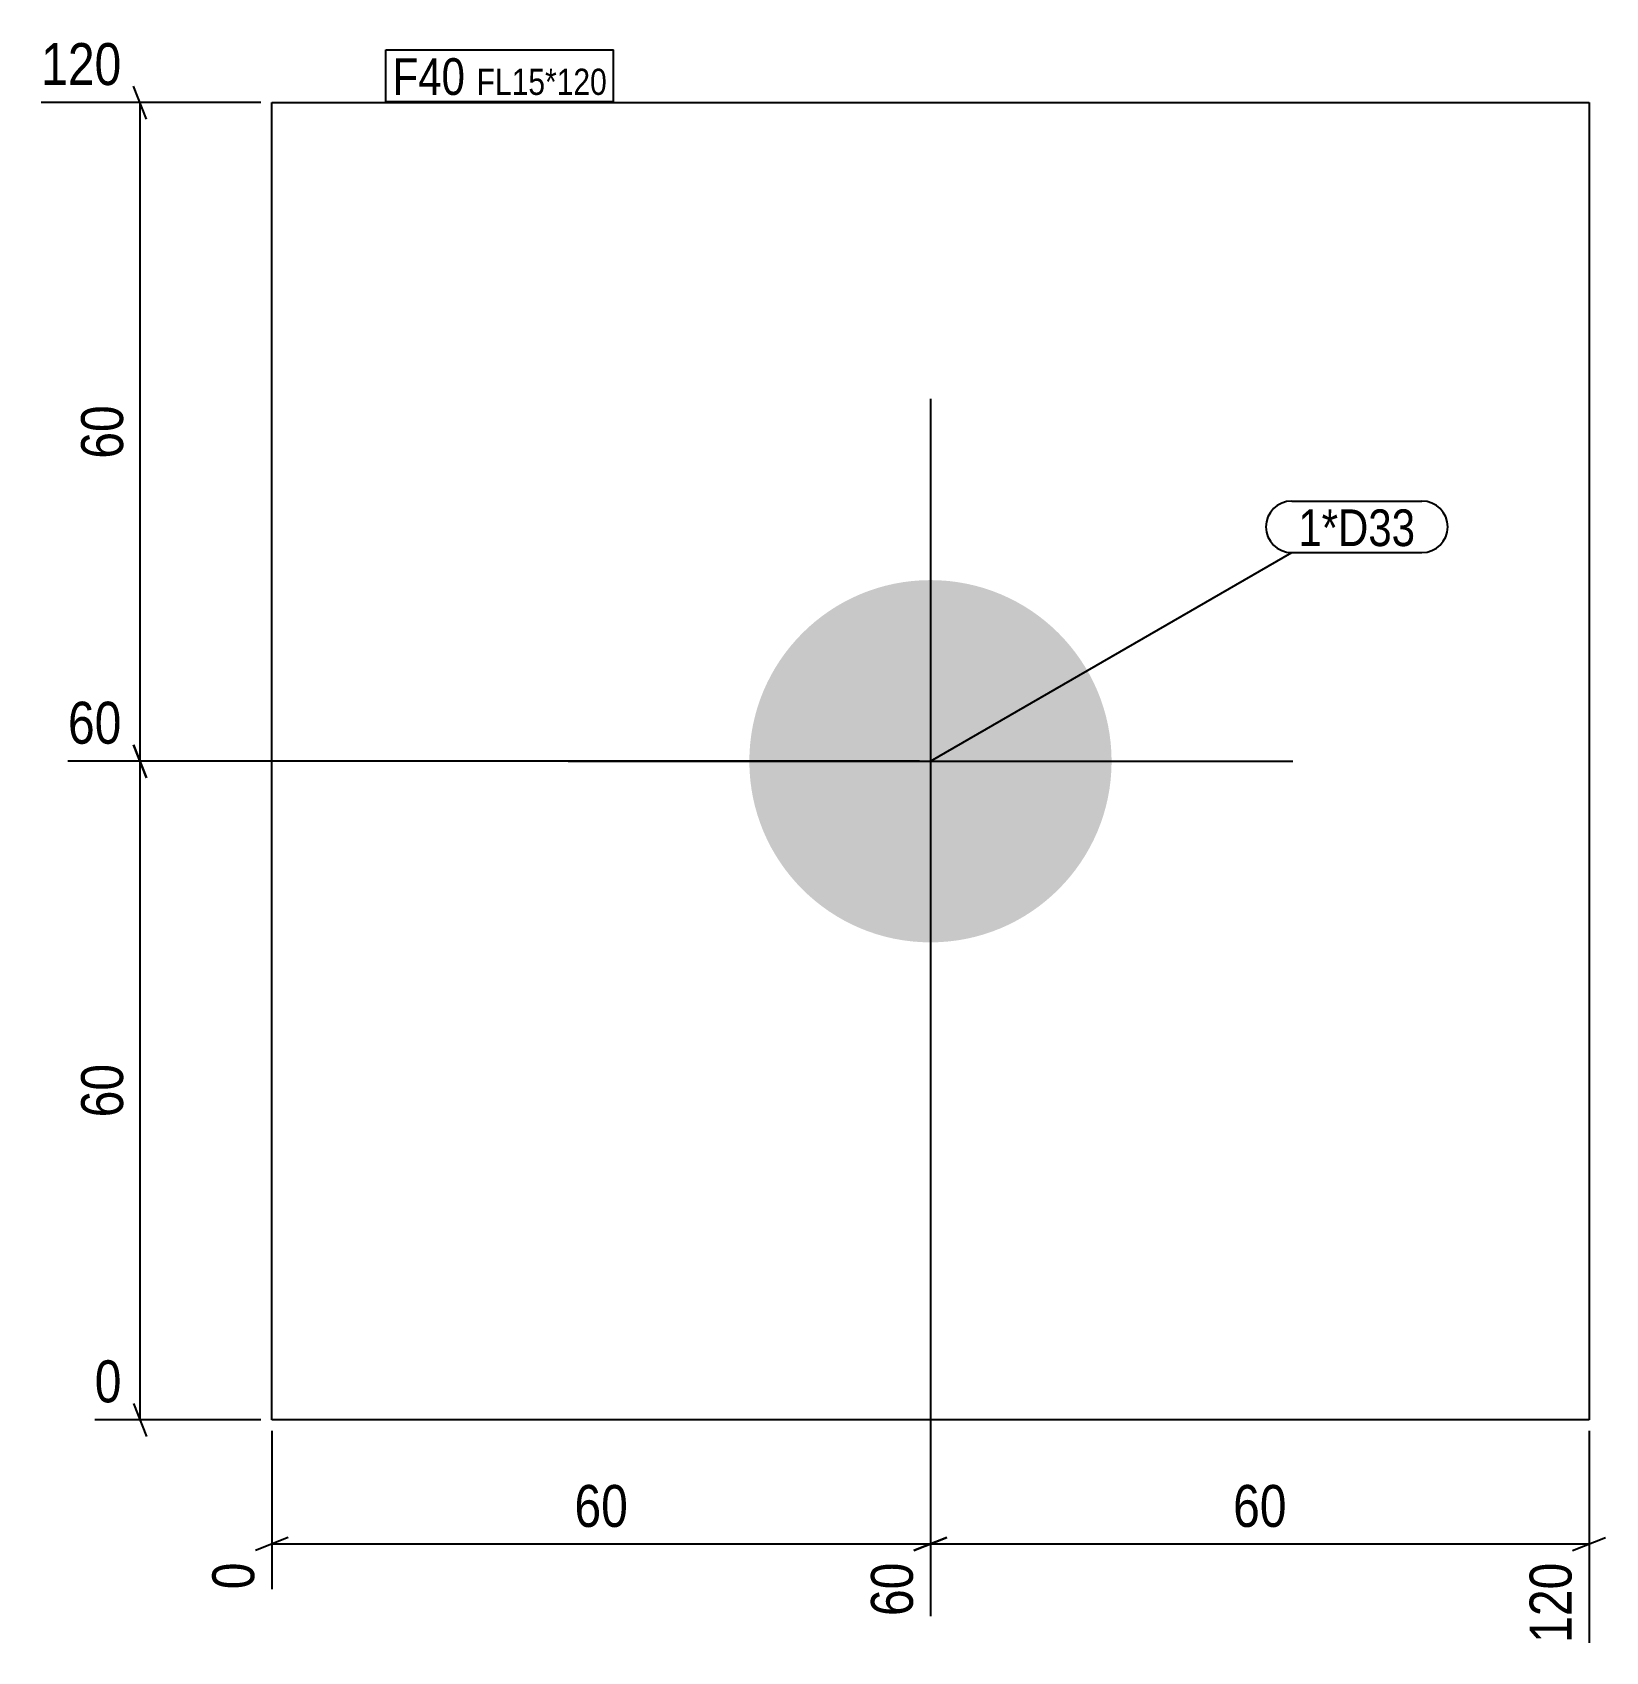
# Model space of a CAD drawing. Header units: millimetres. Extents: x 2 to 146, y 2 to 150.
import ezdxf

# ---------------------------------------------------------------- set-up
doc = ezdxf.new("R2010")
doc.units = ezdxf.units.MM
for name, color, linetype in [('MÅLSÆTNING', 7, 'Continuous'), ('STÅL', 7, 'Continuous'), ('TEKST', 7, 'Continuous')]:
    doc.layers.add(name, color=color, linetype=linetype)
doc.styles.add('Arial Narrow', font='ARIALN.TTF', dxfattribs={"height": 0.2})

msp = doc.modelspace()

# ---------------------------------------------------------------- hatches: boundary and pattern name
at = {"layer": 'STÅL', "linetype": 'Continuous'}
msp.add_hatch(color=3, dxfattribs=at).paths.add_polyline_path([(100.51, 83.31, -1), (67.51, 83.31, -1)])

# ---------------------------------------------------------------- linework, layer by layer
at = {"layer": 'MÅLSÆTNING', "color": 7, "linetype": 'Continuous'}
for p, q in [((12.61, 141.81), (11.41, 144.81)), ((23.01, 143.31), (3, 143.31)), ((12.01, 83.31), (12.01, 143.31)), ((11.41, 84.81), (12.61, 81.81)), ((12.61, 81.81), (11.41, 84.81)), ((83.01, 83.31), (5.44, 83.31)), ((83.01, 83.31), (5.44, 83.31)), ((12.01, 23.31), (12.01, 83.31)), ((84.01, 82.31), (84.01, 5.44)), ((84.01, 82.31), (84.01, 5.44)), ((11.41, 24.81), (12.61, 21.81)), ((23.01, 23.31), (7.88, 23.31)), ((24.01, 22.31), (24.01, 7.88)), ((144.01, 22.31), (144.01, 3)), ((25.51, 12.61), (22.51, 11.41)), ((24.01, 12.01), (84.01, 12.01)), ((85.51, 12.61), (82.51, 11.41)), ((82.51, 11.41), (85.51, 12.61)), ((84.01, 12.01), (144.01, 12.01)), ((142.51, 11.41), (145.51, 12.61))]:
    msp.add_line(p, q, dxfattribs=at)
at = {"layer": 'STÅL', "color": 2, "linetype": 'Continuous'}
for p, q in [((24.01, 143.31), (144.01, 143.31)), ((24.01, 23.31), (24.01, 143.31)), ((144.01, 143.31), (144.01, 23.31)), ((144.01, 23.31), (24.01, 23.31))]:
    msp.add_line(p, q, dxfattribs=at)
at = {"layer": 'STÅL', "color": 3, "linetype": 'Continuous'}
for p, q in [((84.01, 116.31), (84.01, 50.31)), ((51.01, 83.31), (117.01, 83.31))]:
    msp.add_line(p, q, dxfattribs=at)

# ---------------------------------------------------------------- wipeouts: each hides what was drawn before it
at = {"color": 0}
for points, layer in [([(11.26, 116.54), (5.66, 116.54), (5.66, 110.07), (11.26, 110.07)], 'MÅLSÆTNING'), ([(11.26, 56.54), (5.66, 56.54), (5.66, 50.07), (11.26, 50.07)], 'MÅLSÆTNING'), ([(57.25, 12.76), (57.25, 18.36), (50.77, 18.36), (50.77, 12.76)], 'MÅLSÆTNING'), ([(117.25, 12.76), (117.25, 18.36), (110.78, 18.36), (110.78, 12.76)], 'MÅLSÆTNING'), ([(128.18, 102.91), (128.18, 106.41), (117.52, 106.41), (117.52, 102.91)], 'TEKST')]:
    msp.add_wipeout(points, dxfattribs=at).dxf.layer = layer

# ---------------------------------------------------------------- next in the draw order: texts
at = {"layer": 'MÅLSÆTNING', "color": 3, "style": 'Arial Narrow'}
for p in [(10.46, 110.87), (10.46, 50.87)]:
    msp.add_text('60', height=3.818, rotation=90.0002, dxfattribs=at).set_placement(p)
for p in [(51.58, 13.56), (111.58, 13.56)]:
    msp.add_text('60', height=3.818, dxfattribs=at).set_placement(p)

# ---------------------------------------------------------------- next in the draw order: wipeouts: each hides what was drawn before it
at = {"color": 0, "linetype": 'Continuous'}
for points in [[(11.11, 144.11), (11.11, 149.71), (2.2, 149.71), (2.2, 144.11)], [(11.11, 84.11), (11.11, 89.71), (4.64, 89.71), (4.64, 84.11)], [(11.11, 24.11), (11.11, 29.71), (7.07, 29.71), (7.07, 24.11)], [(23.21, 11.11), (17.61, 11.11), (17.61, 7.07), (23.21, 7.07)], [(83.21, 11.11), (77.61, 11.11), (77.61, 4.64), (83.21, 4.64)], [(143.21, 11.11), (137.61, 11.11), (137.61, 2.2), (143.21, 2.2)]]:
    msp.add_wipeout(points, dxfattribs=at).dxf.layer = 'MÅLSÆTNING'
at = {"color": 0}
for points in [[(41.62, 144.01), (41.62, 147.51), (35.01, 147.51), (35.01, 144.01)], [(54.55, 144.01), (54.55, 146.51), (42.67, 146.51), (42.67, 144.01)], [(128.18, 102.91), (128.18, 106.41), (117.52, 106.41), (117.52, 102.91)]]:
    msp.add_wipeout(points, dxfattribs=at).dxf.layer = 'TEKST'

# ---------------------------------------------------------------- next in the draw order: linework, layer by layer
at = {"layer": 'TEKST', "color": 7, "linetype": 'Continuous'}
for p, q in [((116.92, 107.01), (128.78, 107.01)), ((84.01, 83.31), (116.92, 102.31)), ((116.92, 102.31), (128.78, 102.31))]:
    msp.add_line(p, q, dxfattribs=at)
for centre, start, end in [((116.92, 104.66), 90, 270), ((128.78, 104.66), 270, 90)]:
    msp.add_arc(centre, 2.35, start, end, dxfattribs=at)

# ---------------------------------------------------------------- next in the draw order: texts
at = {"layer": 'MÅLSÆTNING', "color": 3, "linetype": 'Continuous', "style": 'Arial Narrow'}
for s, height, p in [('120', 3.818, (3, 144.91)), ('60', 3.818, (5.44, 84.91)), ('0', 3.82, (7.88, 24.91))]:
    msp.add_text(s, height=height, dxfattribs=at).set_placement(p)
for s, height, p in [('0', 3.82, (22.41, 7.88)), ('60', 3.818, (82.41, 5.44)), ('120', 3.818, (142.41, 3))]:
    msp.add_text(s, height=height, rotation=90.0002, dxfattribs=at).set_placement(p)
at = {"layer": 'TEKST', "color": 3, "style": 'Arial Narrow'}
msp.add_text('1*D33', height=3.34, dxfattribs=at).set_placement((117.52, 102.91))

# ---------------------------------------------------------------- next in the draw order: wipeouts: each hides what was drawn before it
at = {"color": 0}
for points in [[(41.62, 144.01), (41.62, 147.51), (35.01, 147.51), (35.01, 144.01)], [(54.55, 144.01), (54.55, 146.51), (42.67, 146.51), (42.67, 144.01)]]:
    msp.add_wipeout(points, dxfattribs=at).dxf.layer = 'TEKST'

# ---------------------------------------------------------------- next in the draw order: linework, layer by layer
at = {"layer": 'TEKST', "color": 7, "linetype": 'Continuous'}
for p, q in [((34.41, 148.11), (55.15, 148.11)), ((34.41, 143.41), (34.41, 148.11)), ((55.15, 143.41), (55.15, 148.11)), ((34.41, 143.41), (55.15, 143.41))]:
    msp.add_line(p, q, dxfattribs=at)

# ---------------------------------------------------------------- next in the draw order: texts
at = {"layer": 'TEKST', "color": 3, "style": 'Arial Narrow'}
for s, height, p in [('F40', 3.34, (35.01, 144.01)), ('FL15*120', 2.386, (42.67, 144.01))]:
    msp.add_text(s, height=height, dxfattribs=at).set_placement(p)

doc.saveas('drawing.dxf')
